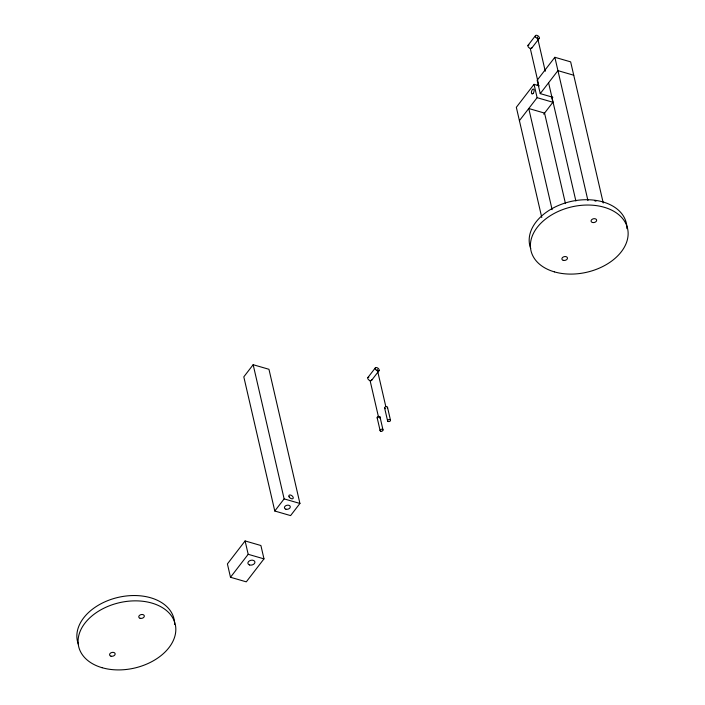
<?xml version="1.0" encoding="UTF-8"?>
<svg xmlns="http://www.w3.org/2000/svg" width="705" height="705" viewBox="0 0 705 705"><rect width="100%" height="100%" fill="white"/><g stroke="black" fill="none" stroke-linecap="round" stroke-linejoin="round"><path stroke-width="1.06" d="M253.157 364.714L243.807 376.849L274.783 511.019L290.583 515.602L299.933 503.458L268.957 369.288L253.157 364.714L284.133 498.884L274.783 511.019M527.983 45.393L535.465 35.682M531.782 48.046L539.263 38.334M539.299 85.851L534.029 84.327L516.333 107.301L541.784 217.554M603.242 203.005L570.653 61.864L554.853 57.29L537.157 80.264L540.241 93.615L552.879 97.281M519.409 120.652L537.113 97.678L534.029 84.327M540.241 93.615L557.937 70.641L573.738 75.224M543.731 114.166L552.914 102.251L551.486 96.091M367.816 377.642L375.298 367.931M245.102 540.938L227.407 563.921L230.491 577.272L246.292 581.845L263.987 558.871L260.903 545.52L245.102 540.938L248.186 554.297L230.491 577.272M371.614 380.303L379.096 370.592M537.113 97.678L552.914 102.251M284.133 498.884L299.933 503.458M248.186 554.297L263.987 558.871M554.853 57.29L587.935 200.555M548.587 82.776L575.879 200.978M537.36 37.004L545.265 71.258M530.266 48.381L538.276 83.075M565.463 203.604L544.56 113.091L528.759 108.517L552.121 209.676M387.503 407.287L390.455 420.11M377.201 369.261L385.838 406.67M384.657 408.142L387.618 420.964M380.021 416.999L382.982 429.821M370.099 380.638L378.594 417.43M377.175 417.853L380.136 430.676M531.887 47.702A2.327 1.322 37.6 0 1 528.759 47.491A2.327 1.322 37.6 0 1 528.997 44.961M537.333 85.605A1.489 1.005 -13 0 1 538.391 84.23M371.694 379.546A2.327 1.322 37.6 0 1 370.275 380.682A2.327 1.322 37.6 0 1 367.843 378.7A2.327 1.322 37.6 0 1 368.838 377.21M385.327 408.688A1.489 1.005 -13 0 1 384.815 407.349A1.489 1.005 -13 0 1 386.825 406.75A1.489 1.005 -13 0 1 387.345 408.08M377.545 418.268A1.489 1.005 -13 0 1 377.572 416.822A1.489 1.005 -13 0 1 379.642 416.584A1.489 1.005 -13 0 1 379.625 418.03M530.706 248.477A49.553 33.54 -13 0 1 572.187 201.189A49.553 33.54 -13 0 1 626.912 228.64M594.853 200.89A2.564 1.454 37.6 0 1 595.981 201.216M78.387 644.299A49.553 33.54 -13 0 1 119.868 597.012A49.553 33.54 -13 0 1 174.593 624.463M535.553 36.889A2.327 1.322 37.6 0 0 539.025 38.59A2.327 1.322 37.6 0 0 537.501 35.55A2.327 1.322 37.6 0 0 535.553 36.889M388.288 421.511A1.489 1.005 -13 0 0 390.508 420.365A1.489 1.005 -13 0 0 388.314 419.731A1.489 1.005 -13 0 0 388.288 421.511M375.395 369.138A2.327 1.322 37.6 0 0 378.867 370.848A2.327 1.322 37.6 0 0 377.334 367.798A2.327 1.322 37.6 0 0 375.395 369.138M380.806 431.222A1.489 1.005 -13 0 0 383.026 430.076A1.489 1.005 -13 0 0 380.832 429.442A1.489 1.005 -13 0 0 380.806 431.222M533.103 93.465A2.564 1.199 -73.8 0 0 533.747 89.209A2.564 1.199 -73.8 0 0 531.473 91.853A2.564 1.199 -73.8 0 0 533.103 93.465M554.386 271.874A49.553 33.54 -13 0 0 628.137 233.963A49.553 33.54 -13 0 0 555.293 212.857A49.553 33.54 -13 0 0 554.386 271.874M563.26 260.348A2.829 1.912 -13 0 0 567.472 258.18A2.829 1.912 -13 0 0 563.313 256.973A2.829 1.912 -13 0 0 563.26 260.348M592.438 222.472A2.829 1.912 -13 0 0 596.65 220.312A2.829 1.912 -13 0 0 592.491 219.105A2.829 1.912 -13 0 0 592.438 222.472M249.614 564.987A3.578 2.423 -13 0 0 254.937 562.246A3.578 2.423 -13 0 0 249.685 560.722A3.578 2.423 -13 0 0 249.614 564.987M285.86 509.186A2.979 2.018 -13 0 0 290.293 506.904A2.979 2.018 -13 0 0 285.913 505.635A2.979 2.018 -13 0 0 285.86 509.186M289.059 496.769A2.564 1.454 37.6 0 0 292.883 498.647A2.564 1.454 37.6 0 0 291.2 495.289A2.564 1.454 37.6 0 0 289.059 496.769M102.066 667.697A49.553 33.54 -13 0 0 175.827 629.785A49.553 33.54 -13 0 0 102.974 608.679A49.553 33.54 -13 0 0 102.066 667.697M110.949 656.17A2.829 1.912 -13 0 0 115.162 654.002A2.829 1.912 -13 0 0 110.993 652.795A2.829 1.912 -13 0 0 110.949 656.17M140.119 618.294A2.829 1.912 -13 0 0 144.331 616.135A2.829 1.912 -13 0 0 140.172 614.927A2.829 1.912 -13 0 0 140.119 618.294"/></g></svg>
